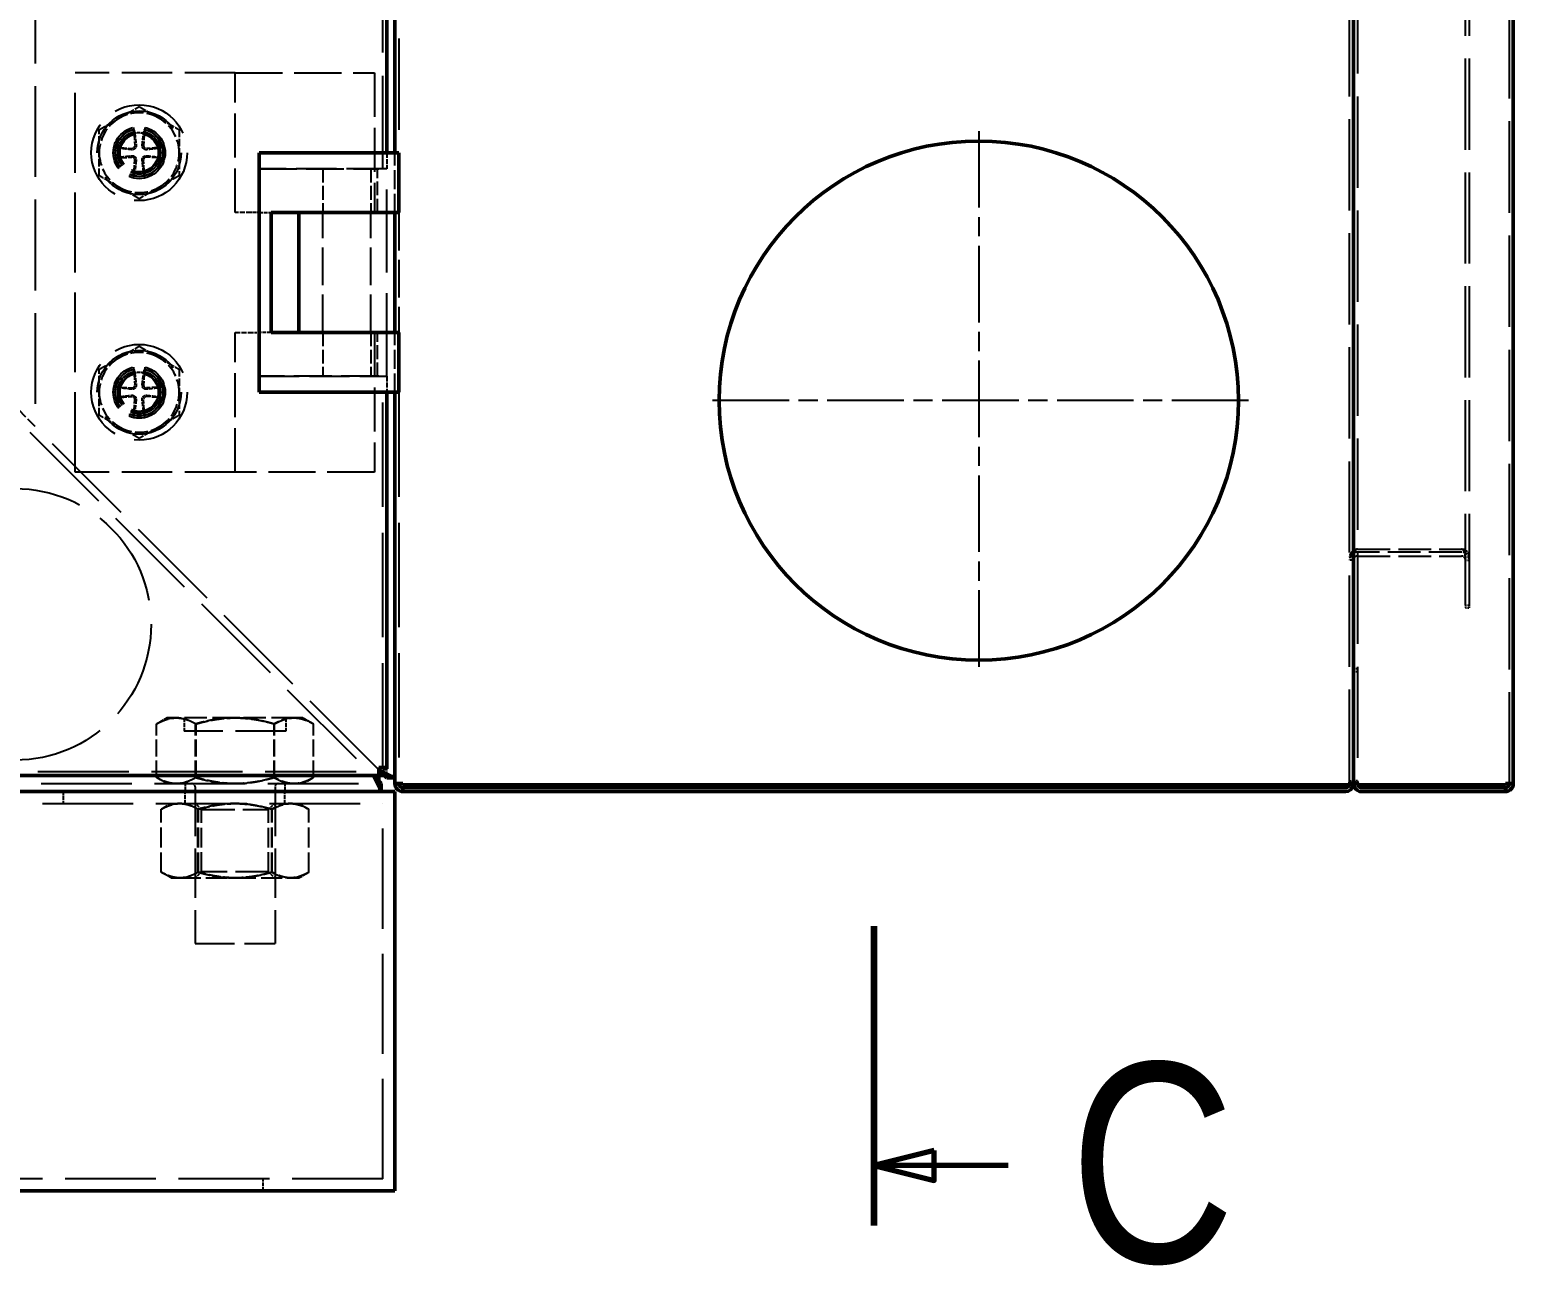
# Model space of a CAD drawing. Header units: millimetres. Extents: x 0 to 19094, y -1 to 2103.
# Drawn here: x 762.2 to 947.9, y 1204.9 to 1359.7 of the extents above; entities that cross this region are included whole.
import ezdxf

# ---------------------------------------------------------------- set-up
doc = ezdxf.new("R2010")
doc.units = ezdxf.units.MM
doc.header["$LTSCALE"] = 2.5
for name, pattern in [('CHAIN', [0.7087, 0.4724, -0.0591, 0.1181, -0.0591]), ('DASHED', [0.2067, 0.1654, -0.0413]), ('DOUBLE_DASH_CHAIN', [1.2403, 0.6614, -0.0827, 0.1654, -0.0827, 0.1654, -0.0827])]:
    doc.linetypes.add(name, pattern=pattern)
for name, color, linetype, lineweight in [('Center Mark (ANSI)', 7, 'Continuous', 25), ('Co ban', 7, 'Continuous', 50), ('Section Line (ANSI)', 7, 'DOUBLE_DASH_CHAIN', 70)]:
    doc.layers.add(name, color=color, linetype=linetype, lineweight=lineweight)
doc.layers.add('Manh', color=7, linetype='DASHED', lineweight=25, true_color=0x008000)
doc.styles.add('Text Style102', font='')
doc.styles.get('Text Style102').set_extended_font_data('VNI-Helve-Condense')

# ---------------------------------------------------------------- blocks, each defined once
blk = doc.blocks.new('2dTransSection2')
at = {"layer": 'Section Line (ANSI)', "linetype": 'Continuous', "lineweight": 140}
blk.add_line((347.16, 483.963), (347.16, 498.963), dxfattribs=at)
at = {"layer": 'Section Line (ANSI)', "linetype": 'Continuous'}
for p, q in [((350.16, 487.713), (347.16, 486.963)), ((350.16, 486.213), (350.16, 487.713)), ((350.16, 486.963), (347.16, 486.963)), ((347.16, 486.963), (350.16, 486.213)), ((353.868, 486.963), (350.16, 486.963))]:
    blk.add_line(p, q, dxfattribs=at)
at = {"layer": 'Section Line (ANSI)', "linetype": 'Continuous', "flags": 128}
blk.add_lwpolyline([(350.16, 487.713), (347.16, 486.963), (350.16, 486.213), (350.16, 487.713)], dxfattribs=at)
at = {"layer": 'Section Line (ANSI)'}
blk.add_solid([(350.16, 487.713), (347.16, 486.963), (350.16, 486.213), (350.16, 487.713)], dxfattribs=at)
at = {"layer": 'Section Line (ANSI)', "insert": (356.957, 481.969), "char_height": 10, "attachment_point": 7, "style": 'Text Style102'}
blk.add_mtext('C', dxfattribs=at)

msp = doc.modelspace()

# ---------------------------------------------------------------- linework, layer by layer
at = {"layer": 'Center Mark (ANSI)', "linetype": 'CHAIN', "ltscale": 8.113447}
for p, q in [((880.988, 1346.953), (880.988, 1279.453)), ((914.738, 1313.203), (847.238, 1313.203))]:
    msp.add_line(p, q, dxfattribs=at)
at = {"layer": 'Co ban'}
for p, q in [((947.899, 1937.242), (947.899, 1265.242)), ((927.899, 1936.889), (927.899, 1265.596)), ((927.899, 1265.596), (927.899, 1936.889)), ((806.899, 1587.242), (806.899, 1344.242)), ((807.899, 1344.242), (807.899, 1587.242)), ((790.899, 1344.242), (790.899, 1314.242)), ((790.899, 1344.242), (808.399, 1344.242)), ((808.399, 1344.242), (808.399, 1336.742)), ((792.399, 1336.742), (808.399, 1336.742)), ((792.399, 1321.742), (792.399, 1336.742)), ((795.899, 1336.742), (795.899, 1321.742)), ((807.899, 1321.742), (807.899, 1336.742)), ((808.399, 1321.742), (792.399, 1321.742)), ((808.399, 1321.742), (808.399, 1314.242)), ((808.399, 1314.242), (790.899, 1314.242)), ((806.899, 1314.242), (806.899, 1267.242)), ((807.899, 1265.242), (807.899, 1314.242)), ((805.899, 1267.242), (806.899, 1267.242)), ((805.899, 1266.242), (805.899, 1267.242)), ((807.899, 1265.949), (805.899, 1266.949)), ((806.899, 1265.949), (805.899, 1266.949)), ((805.899, 1266.742), (806.045, 1266.742)), ((806.045, 1266.742), (806.045, 1266.242)), ((806.399, 1267.242), (806.399, 1267.096)), ((806.399, 1267.096), (806.899, 1267.096)), ((806.899, 1267.096), (806.899, 1267.242)), ((805.899, 1266.242), (307.899, 1266.242)), ((805.192, 1266.242), (806.192, 1264.242)), ((806.192, 1265.242), (805.192, 1266.242)), ((805.899, 1266.242), (805.899, 1265.535)), ((805.899, 1266.242), (806.045, 1266.242)), ((806.045, 1266.242), (806.606, 1266.242)), ((806.192, 1265.242), (806.192, 1264.242)), ((807.899, 1265.949), (806.899, 1265.949)), ((807.899, 1265.242), (808.899, 1265.242)), ((808.899, 1265.096), (808.899, 1265.242)), ((926.899, 1265.096), (808.899, 1265.096)), ((808.899, 1264.742), (926.899, 1264.742)), ((808.899, 1264.742), (808.899, 1264.242)), ((927.606, 1265.242), (927.899, 1265.242)), ((927.899, 1265.242), (927.899, 1265.596)), ((927.899, 1265.596), (927.899, 1265.242)), ((928.192, 1265.242), (927.899, 1265.242)), ((946.899, 1265.096), (928.899, 1265.096)), ((946.899, 1264.742), (928.899, 1264.742)), ((946.899, 1265.242), (946.899, 1265.096)), ((946.899, 1265.242), (947.899, 1265.242)), ((946.899, 1264.742), (946.899, 1264.242)), ((307.899, 1264.242), (807.899, 1264.242)), ((807.899, 1214.242), (807.899, 1264.242)), ((808.899, 1264.242), (926.899, 1264.242)), ((928.899, 1264.242), (946.899, 1264.242)), ((307.899, 1214.242), (807.899, 1214.242))]:
    msp.add_line(p, q, dxfattribs=at)
msp.add_circle((880.988, 1313.203), 32.5, dxfattribs=at)
for centre, radius, start, end in [((808.899, 1265.242), 1, 180, 270), ((808.899, 1265.242), 0.5, 180, 270), ((926.899, 1265.242), 0.5, 270, 350.63446), ((928.899, 1265.242), 0.5, 189.36554, 270), ((946.899, 1265.242), 1, 270, 0), ((946.899, 1265.242), 0.5, 270, 0)]:
    msp.add_arc(centre, radius, start, end, dxfattribs=at)
for points, knots in [([(927.899, 1265.596), (927.899, 1265.374), (927.567, 1265.163), (927.136, 1265.11), (927.059, 1265.101), (926.979, 1265.096), (926.899, 1265.096)], [-1.5707963, -1.5707963, -1.5707963, -1.5707963, -0.2398215, -0.2398215, -0.2398215, 0, 0, 0, 0]), ([(926.899, 1264.242), (927.342, 1264.242), (927.765, 1264.574), (927.87, 1265.005), (927.889, 1265.082), (927.899, 1265.162), (927.899, 1265.242)], [0, 0, 0, 0, 1.3309748, 1.3309748, 1.3309748, 1.5707963, 1.5707963, 1.5707963, 1.5707963]), ([(928.899, 1265.096), (928.455, 1265.096), (928.033, 1265.262), (927.927, 1265.477), (927.908, 1265.516), (927.899, 1265.556), (927.899, 1265.596)], [0, 0, 0, 0, 1.3309748, 1.3309748, 1.3309748, 1.5707963, 1.5707963, 1.5707963, 1.5707963]), ([(927.899, 1265.242), (927.899, 1264.799), (928.23, 1264.376), (928.661, 1264.271), (928.739, 1264.252), (928.819, 1264.242), (928.899, 1264.242)], [-1.5707963, -1.5707963, -1.5707963, -1.5707963, -0.2398215, -0.2398215, -0.2398215, 0, 0, 0, 0])]:
    msp.add_open_spline(points, degree=3, knots=knots, dxfattribs=at)
at = {"layer": 'Manh', "ltscale": 27.668839}
msp.add_line((947.399, 1265.242), (947.399, 1937.242), dxfattribs=at)
at = {"layer": 'Manh', "ltscale": 27.639725}
for p, q in [((927.399, 1265.596), (927.399, 1936.889)), ((928.399, 1936.889), (928.399, 1265.596))]:
    msp.add_line(p, q, dxfattribs=at)
at = {"layer": 'Manh', "ltscale": 27.589079}
for p, q in [((941.899, 1287.596), (941.899, 1914.889)), ((942.399, 1287.596), (942.399, 1914.889))]:
    msp.add_line(p, q, dxfattribs=at)
at = {"layer": 'Manh', "ltscale": 27.497648}
msp.add_line((762.899, 1892.535), (762.899, 1309.949), dxfattribs=at)
at = {"layer": 'Manh', "ltscale": 28.116907}
msp.add_line((806.399, 1342.242), (806.399, 1589.242), dxfattribs=at)
at = {"layer": 'Manh', "ltscale": 27.661573}
msp.add_line((808.399, 1587.242), (808.399, 1344.242), dxfattribs=at)
at = {"layer": 'Manh', "ltscale": 15.261422}
for p, q in [((787.93, 1354.242), (767.899, 1354.242)), ((787.93, 1304.242), (767.899, 1304.242))]:
    msp.add_line(p, q, dxfattribs=at)
at = {"layer": 'Manh', "ltscale": 24.189648}
msp.add_line((767.899, 1304.242), (767.899, 1354.242), dxfattribs=at)
at = {"layer": 'Manh', "ltscale": 14.273982}
for p, q in [((787.93, 1354.242), (805.344, 1354.242)), ((805.344, 1304.242), (787.93, 1304.242))]:
    msp.add_line(p, q, dxfattribs=at)
at = {"layer": 'Manh', "ltscale": 13.332776}
for p, q in [((787.93, 1336.742), (787.93, 1354.242)), ((805.344, 1354.242), (805.344, 1336.742)), ((787.93, 1304.242), (787.93, 1321.742)), ((805.344, 1321.742), (805.344, 1304.242))]:
    msp.add_line(p, q, dxfattribs=at)
at = {"layer": 'Manh', "ltscale": 1.69952}
for p, q in [((775.202, 1347.386), (775.353, 1345.16)), ((776.595, 1347.386), (776.444, 1345.16)), ((772.756, 1344.939), (774.981, 1344.788)), ((779.042, 1344.939), (776.816, 1344.788)), ((772.756, 1343.546), (774.981, 1343.697)), ((775.202, 1341.099), (775.353, 1343.325)), ((776.595, 1341.099), (776.444, 1343.325)), ((779.042, 1343.546), (776.816, 1343.697)), ((775.202, 1317.386), (775.353, 1315.16)), ((776.595, 1317.386), (776.444, 1315.16)), ((772.756, 1314.939), (774.981, 1314.788)), ((779.042, 1314.939), (776.816, 1314.788)), ((772.756, 1313.546), (774.981, 1313.697)), ((775.202, 1311.099), (775.353, 1313.325)), ((776.595, 1311.099), (776.444, 1313.325)), ((779.042, 1313.546), (776.816, 1313.697))]:
    msp.add_line(p, q, dxfattribs=at)
at = {"layer": 'Manh', "ltscale": 1.523657}
for p, q in [((806.899, 1344.242), (806.899, 1342.242)), ((806.899, 1316.242), (806.899, 1314.242))]:
    msp.add_line(p, q, dxfattribs=at)
at = {"layer": 'Manh', "ltscale": 5.71399}
for p, q in [((807.899, 1336.742), (807.899, 1344.242)), ((807.899, 1314.242), (807.899, 1321.742))]:
    msp.add_line(p, q, dxfattribs=at)
at = {"layer": 'Manh', "ltscale": 11.42808}
for p, q in [((790.899, 1342.242), (805.899, 1342.242)), ((798.899, 1321.742), (798.899, 1336.742)), ((804.899, 1321.742), (804.899, 1336.742)), ((808.399, 1336.742), (808.399, 1321.742)), ((805.899, 1316.242), (790.899, 1316.242))]:
    msp.add_line(p, q, dxfattribs=at)
at = {"layer": 'Manh', "ltscale": 12.189959}
for p, q in [((806.899, 1342.242), (790.899, 1342.242)), ((790.899, 1316.242), (806.899, 1316.242))]:
    msp.add_line(p, q, dxfattribs=at)
at = {"layer": 'Manh', "ltscale": 4.190233}
for p, q in [((798.899, 1342.242), (798.899, 1336.742)), ((804.899, 1342.242), (804.899, 1336.742)), ((805.719, 1336.742), (805.719, 1342.242)), ((798.899, 1321.742), (798.899, 1316.242)), ((804.899, 1321.742), (804.899, 1316.242)), ((805.719, 1316.242), (805.719, 1321.742))]:
    msp.add_line(p, q, dxfattribs=at)
at = {"layer": 'Manh', "ltscale": 25.157232}
msp.add_line((806.899, 1316.242), (806.899, 1342.242), dxfattribs=at)
at = {"layer": 'Manh', "ltscale": 1.499708}
for p, q in [((789.899, 1336.742), (787.93, 1336.742)), ((787.93, 1321.742), (789.899, 1321.742))]:
    msp.add_line(p, q, dxfattribs=at)
at = {"layer": 'Manh', "ltscale": 0.765351}
for p, q in [((790.899, 1336.742), (789.899, 1336.742)), ((789.899, 1321.742), (790.899, 1321.742))]:
    msp.add_line(p, q, dxfattribs=at)
at = {"layer": 'Manh', "ltscale": 1.142718}
for p, q in [((790.899, 1336.742), (792.399, 1336.742)), ((792.399, 1321.742), (790.899, 1321.742)), ((766.399, 1264.242), (766.399, 1262.742)), ((781.649, 1262.742), (781.649, 1264.242)), ((794.149, 1262.742), (794.149, 1264.242)), ((791.399, 1214.242), (791.399, 1215.742))]:
    msp.add_line(p, q, dxfattribs=at)
at = {"layer": 'Manh', "ltscale": 31.607805}
for p, q in [((806.399, 1267.242), (806.399, 1316.242)), ((808.399, 1314.242), (808.399, 1265.242))]:
    msp.add_line(p, q, dxfattribs=at)
at = {"layer": 'Manh', "ltscale": 3.232277}
msp.add_line((762.899, 1309.949), (759.899, 1312.949), dxfattribs=at)
at = {"layer": 'Manh', "ltscale": 29.420021}
for p, q in [((762.192, 1309.242), (805.192, 1266.242)), ((805.899, 1266.949), (762.899, 1309.949))]:
    msp.add_line(p, q, dxfattribs=at)
at = {"layer": 'Manh', "ltscale": 9.904323}
for p, q in [((928.399, 1294.596), (941.399, 1294.596)), ((941.399, 1294.242), (928.399, 1294.242)), ((928.399, 1293.742), (941.399, 1293.742))]:
    msp.add_line(p, q, dxfattribs=at)
at = {"layer": 'Manh', "ltscale": 0.380839}
for p, q in [((927.399, 1293.596), (927.899, 1293.596)), ((927.899, 1293.242), (927.399, 1293.242)), ((941.899, 1293.596), (942.399, 1293.596)), ((941.899, 1293.242), (942.399, 1293.242)), ((941.899, 1287.596), (941.899, 1287.242)), ((941.899, 1287.596), (942.399, 1287.596)), ((941.899, 1287.242), (942.399, 1287.242)), ((942.399, 1287.242), (942.399, 1287.596)), ((928.399, 1279.596), (927.899, 1279.596)), ((928.399, 1279.242), (927.899, 1279.242)), ((927.399, 1265.242), (927.399, 1265.596)), ((927.399, 1265.596), (927.899, 1265.596)), ((928.399, 1265.596), (927.899, 1265.596)), ((928.399, 1265.242), (928.399, 1265.596))]:
    msp.add_line(p, q, dxfattribs=at)
at = {"layer": 'Manh', "ltscale": 5.113341}
for p, q in [((778.084, 1266.002), (778.084, 1272.713)), ((782.961, 1266.002), (782.961, 1272.713)), ((783.021, 1266.002), (783.021, 1272.713)), ((792.776, 1266.002), (792.776, 1272.713)), ((792.836, 1266.002), (792.836, 1272.713)), ((797.714, 1266.002), (797.714, 1272.713))]:
    msp.add_line(p, q, dxfattribs=at)
at = {"layer": 'Manh', "ltscale": 1.139248}
for p, q in [((779.399, 1273.472), (778.104, 1272.725)), ((796.399, 1273.472), (797.694, 1272.725)), ((779.399, 1265.242), (778.104, 1265.99)), ((796.399, 1265.242), (797.694, 1265.99))]:
    msp.add_line(p, q, dxfattribs=at)
at = {"layer": 'Manh', "ltscale": 3.367896}
msp.add_line((780.523, 1273.472), (779.399, 1273.472), dxfattribs=at)
at = {"layer": 'Manh', "ltscale": 6.781518}
for p, q in [((787.869, 1273.472), (780.523, 1273.472)), ((795.245, 1273.472), (787.869, 1273.472))]:
    msp.add_line(p, q, dxfattribs=at)
at = {"layer": 'Manh', "ltscale": 1.253952}
for p, q in [((781.524, 1273.472), (781.524, 1271.826)), ((794.274, 1273.472), (794.274, 1271.826))]:
    msp.add_line(p, q, dxfattribs=at)
at = {"layer": 'Manh', "ltscale": 3.413522}
msp.add_line((796.399, 1273.472), (795.245, 1273.472), dxfattribs=at)
at = {"layer": 'Manh', "ltscale": 15.258541}
msp.add_line((794.274, 1271.826), (781.524, 1271.826), dxfattribs=at)
at = {"layer": 'Manh', "ltscale": 27.534729}
msp.add_line((307.899, 1266.742), (805.899, 1266.742), dxfattribs=at)
at = {"layer": 'Manh', "ltscale": 0.873353}
msp.add_line((806.899, 1265.949), (806.899, 1267.096), dxfattribs=at)
at = {"layer": 'Manh', "ltscale": 27.456537}
msp.add_line((309.606, 1265.242), (806.192, 1265.242), dxfattribs=at)
at = {"layer": 'Manh', "ltscale": 0.761779}
for p, q in [((781.649, 1265.242), (781.649, 1264.242)), ((794.149, 1265.242), (794.149, 1264.242)), ((805.899, 1265.242), (805.899, 1264.242)), ((806.899, 1266.242), (807.899, 1266.242))]:
    msp.add_line(p, q, dxfattribs=at)
at = {"layer": 'Manh', "ltscale": 14.932721}
for p, q in [((782.899, 1264.842), (782.899, 1245.242)), ((792.899, 1264.842), (792.899, 1245.242))]:
    msp.add_line(p, q, dxfattribs=at)
at = {"layer": 'Manh', "ltscale": 0.598278}
for p, q in [((805.899, 1265.535), (805.899, 1265.242)), ((806.606, 1266.242), (806.899, 1266.242))]:
    msp.add_line(p, q, dxfattribs=at)
at = {"layer": 'Manh', "ltscale": 0.15769}
for p, q in [((927.399, 1265.242), (927.606, 1265.242)), ((928.399, 1265.242), (928.192, 1265.242))]:
    msp.add_line(p, q, dxfattribs=at)
at = {"layer": 'Manh', "ltscale": 27.479439}
for p, q in [((309.399, 1262.742), (806.399, 1262.742)), ((806.399, 1215.742), (309.399, 1215.742))]:
    msp.add_line(p, q, dxfattribs=at)
at = {"layer": 'Manh', "ltscale": 5.996599}
for p, q in [((778.661, 1254.157), (778.661, 1262.028)), ((783.252, 1254.157), (783.252, 1262.028)), ((783.308, 1254.157), (783.308, 1262.028)), ((792.489, 1254.157), (792.489, 1262.028)), ((792.546, 1254.157), (792.546, 1262.028)), ((797.136, 1254.157), (797.136, 1262.028))]:
    msp.add_line(p, q, dxfattribs=at)
at = {"layer": 'Manh', "ltscale": 1.072227}
for p, q in [((779.899, 1262.742), (778.68, 1262.039)), ((795.899, 1262.742), (797.118, 1262.039)), ((779.899, 1253.442), (778.68, 1254.146)), ((795.899, 1253.442), (797.118, 1254.146))]:
    msp.add_line(p, q, dxfattribs=at)
at = {"layer": 'Manh', "ltscale": 0.807994}
for p, q in [((783.711, 1261.992), (782.961, 1262.742)), ((792.087, 1261.992), (792.837, 1262.742)), ((783.711, 1254.192), (782.961, 1253.442)), ((792.087, 1254.192), (792.837, 1253.442))]:
    msp.add_line(p, q, dxfattribs=at)
at = {"layer": 'Manh', "ltscale": 10.02393}
for p, q in [((783.711, 1261.992), (792.087, 1261.992)), ((792.087, 1254.192), (783.711, 1254.192))]:
    msp.add_line(p, q, dxfattribs=at)
at = {"layer": 'Manh', "ltscale": 5.942554}
for p, q in [((783.711, 1254.192), (783.711, 1261.992)), ((792.087, 1254.192), (792.087, 1261.992))]:
    msp.add_line(p, q, dxfattribs=at)
at = {"layer": 'Manh', "ltscale": 30.31769}
msp.add_line((806.399, 1215.742), (806.399, 1262.742), dxfattribs=at)
at = {"layer": 'Manh', "ltscale": 3.169778}
msp.add_line((779.899, 1253.442), (780.957, 1253.442), dxfattribs=at)
at = {"layer": 'Manh', "ltscale": 6.382599}
for p, q in [((780.957, 1253.442), (787.871, 1253.442)), ((787.871, 1253.442), (794.813, 1253.442))]:
    msp.add_line(p, q, dxfattribs=at)
at = {"layer": 'Manh', "ltscale": 3.212721}
msp.add_line((794.813, 1253.442), (795.899, 1253.442), dxfattribs=at)
at = {"layer": 'Manh', "ltscale": 11.967462}
msp.add_line((782.899, 1245.242), (792.899, 1245.242), dxfattribs=at)
at = {"layer": 'Manh', "ltscale": 24.318085}
for centre in [(775.899, 1344.242), (775.899, 1314.242)]:
    msp.add_circle(centre, 6, dxfattribs=at)
at = {"layer": 'Manh', "ltscale": 31.917486}
for centre in [(775.899, 1344.242), (775.899, 1314.242)]:
    msp.add_circle(centre, 5.25, dxfattribs=at)
at = {"layer": 'Manh', "ltscale": 15.557731}
for centre in [(775.899, 1344.242), (775.899, 1314.242)]:
    msp.add_circle(centre, 3.25, dxfattribs=at)
at = {"layer": 'Manh', "ltscale": 14.360974}
for centre in [(775.899, 1344.242), (775.899, 1314.242)]:
    msp.add_circle(centre, 3, dxfattribs=at)
at = {"layer": 'Manh', "ltscale": 14.162313}
for centre, radius in [((775.899, 1344.242), 2.958), ((775.899, 1314.242), 2.959)]:
    msp.add_circle(centre, radius, dxfattribs=at)
at = {"layer": 'Manh', "ltscale": 12.892673}
for centre in [(775.899, 1344.242), (775.899, 1314.242)]:
    msp.add_circle(centre, 2.693, dxfattribs=at)
at = {"layer": 'Manh', "ltscale": 11.7688}
for centre, radius in [((775.899, 1344.242), 2.458), ((775.899, 1314.242), 2.459)]:
    msp.add_circle(centre, radius, dxfattribs=at)
at = {"layer": 'Manh', "ltscale": 11.424374}
for centre in [(775.899, 1344.242), (775.899, 1314.242)]:
    msp.add_circle(centre, 2.387, dxfattribs=at)
at = {"layer": 'Manh', "ltscale": 29.529104}
msp.add_circle((760.389, 1285.184), 17, dxfattribs=at)
at = {"layer": 'Manh', "ltscale": 3.989087}
for centre, start, end in [((775.899, 1344.242), 120, 180), ((775.899, 1344.242), 60, 120), ((775.899, 1344.242), 0, 60), ((775.899, 1344.242), 180, 240), ((775.899, 1344.242), 300, 0), ((775.899, 1344.242), 240, 300), ((775.899, 1314.242), 120, 180), ((775.899, 1314.242), 60, 120), ((775.899, 1314.242), 0, 60), ((775.899, 1314.242), 180, 240), ((775.899, 1314.242), 300, 0), ((775.899, 1314.242), 240, 300)]:
    msp.add_arc(centre, 5, start, end, dxfattribs=at)
at = {"layer": 'Manh', "ltscale": 0.841082}
for centre, start, end in [((775.899, 1344.242), 77.2526, 102.7474), ((775.899, 1344.242), 167.2526, 192.7474), ((775.899, 1344.242), 347.2526, 12.7474), ((775.899, 1344.242), 257.2526, 282.7474), ((775.899, 1314.242), 77.2526, 102.7474), ((775.899, 1314.242), 167.2526, 192.7474), ((775.899, 1314.242), 347.2526, 12.7474), ((775.899, 1314.242), 257.2526, 282.7474)]:
    msp.add_arc(centre, 2.481, start, end, dxfattribs=at)
at = {"layer": 'Manh', "ltscale": 0.453887}
for centre, start, end in [((775.005, 1345.136), 266.11625, 3.88375), ((776.793, 1345.136), 176.11625, 273.88375), ((775.005, 1343.348), 356.11625, 93.88375), ((776.793, 1343.348), 86.11625, 183.88375), ((775.005, 1315.136), 266.11625, 3.88375), ((776.793, 1315.136), 176.11625, 273.88375), ((775.005, 1313.348), 356.11625, 93.88375), ((776.793, 1313.348), 86.11625, 183.88375)]:
    msp.add_arc(centre, 0.349, start, end, dxfattribs=at)
at = {"layer": 'Manh', "ltscale": 1.455164}
for centre, start, end in [((928.399, 1293.596), 90, 180), ((941.399, 1293.596), 0, 90), ((928.399, 1293.242), 90, 180), ((941.399, 1293.242), 0, 90)]:
    msp.add_arc(centre, 1, start, end, dxfattribs=at)
at = {"layer": 'Manh', "ltscale": 0.478602}
for centre, start, end in [((782.499, 1264.842), 0, 90), ((793.299, 1264.842), 90, 180)]:
    msp.add_arc(centre, 0.4, start, end, dxfattribs=at)
at = {"layer": 'Manh', "ltscale": 0.727532}
for centre, start, end in [((926.899, 1265.596), 270, 0), ((928.899, 1265.596), 180, 270)]:
    msp.add_arc(centre, 0.5, start, end, dxfattribs=at)
at = {"layer": 'Manh', "ltscale": 0.087765}
for centre, start, end in [((926.899, 1265.242), 350.63446, 0), ((928.899, 1265.242), 180, 189.36554)]:
    msp.add_arc(centre, 0.5, start, end, dxfattribs=at)
at = {"layer": 'Manh', "ltscale": 2.232965}
for points in [[(770.899, 1347.129), (772.239, 1347.903), (773.399, 1348.572)], [(773.399, 1348.572), (774.559, 1349.242), (775.899, 1350.016)], [(775.899, 1350.016), (777.239, 1349.242), (778.399, 1348.572)], [(778.399, 1348.572), (779.559, 1347.903), (780.899, 1347.129)], [(770.899, 1344.242), (770.899, 1345.582), (770.899, 1347.129)], [(780.899, 1347.129), (780.899, 1345.582), (780.899, 1344.242)], [(770.899, 1341.356), (770.899, 1342.903), (770.899, 1344.242)], [(780.899, 1344.242), (780.899, 1342.903), (780.899, 1341.356)], [(773.399, 1339.912), (772.239, 1340.582), (770.899, 1341.356)], [(780.899, 1341.356), (779.559, 1340.582), (778.399, 1339.912)], [(775.899, 1338.469), (774.559, 1339.242), (773.399, 1339.912)], [(778.399, 1339.912), (777.239, 1339.242), (775.899, 1338.469)], [(770.899, 1317.129), (772.239, 1317.903), (773.399, 1318.572)], [(773.399, 1318.572), (774.559, 1319.242), (775.899, 1320.016)], [(775.899, 1320.016), (777.239, 1319.242), (778.399, 1318.572)], [(778.399, 1318.572), (779.559, 1317.903), (780.899, 1317.129)], [(770.899, 1314.242), (770.899, 1315.582), (770.899, 1317.129)], [(780.899, 1317.129), (780.899, 1315.582), (780.899, 1314.242)], [(770.899, 1311.356), (770.899, 1312.903), (770.899, 1314.242)], [(780.899, 1314.242), (780.899, 1312.903), (780.899, 1311.356)], [(773.399, 1309.912), (772.239, 1310.582), (770.899, 1311.356)], [(780.899, 1311.356), (779.559, 1310.582), (778.399, 1309.912)], [(775.899, 1308.469), (774.559, 1309.242), (773.399, 1309.912)], [(778.399, 1309.912), (777.239, 1309.242), (775.899, 1308.469)]]:
    msp.add_rational_spline(points, [1, 1.0379548493, 1], degree=2, dxfattribs=at)
at = {"layer": 'Manh', "ltscale": 0.232169}
for points, knots in [([(775.232, 1347.141), (775.229, 1347.154), (775.225, 1347.172), (775.219, 1347.215), (775.215, 1347.249), (775.208, 1347.311), (775.205, 1347.351), (775.202, 1347.386)], [0.093737763, 0.093737763, 0.093737763, 0.093737763, 0.101986292, 0.101986292, 0.112160628, 0.112160628, 0.122442796, 0.122442796, 0.122442796, 0.122442796]), ([(776.595, 1347.386), (776.593, 1347.351), (776.59, 1347.311), (776.583, 1347.249), (776.579, 1347.215), (776.572, 1347.172), (776.569, 1347.154), (776.566, 1347.141)], [0.04102574, 0.04102574, 0.04102574, 0.04102574, 0.051307907, 0.051307907, 0.061482243, 0.061482243, 0.069730772, 0.069730772, 0.069730772, 0.069730772]), ([(772.756, 1344.939), (772.79, 1344.937), (772.83, 1344.933), (772.893, 1344.927), (772.926, 1344.922), (772.969, 1344.916), (772.988, 1344.912), (773, 1344.909)], [0.04102574, 0.04102574, 0.04102574, 0.04102574, 0.051307907, 0.051307907, 0.061482243, 0.061482243, 0.069730772, 0.069730772, 0.069730772, 0.069730772]), ([(778.797, 1344.909), (778.81, 1344.912), (778.829, 1344.916), (778.871, 1344.922), (778.905, 1344.927), (778.968, 1344.933), (779.008, 1344.937), (779.042, 1344.939)], [0.093737763, 0.093737763, 0.093737763, 0.093737763, 0.101986292, 0.101986292, 0.112160628, 0.112160628, 0.122442796, 0.122442796, 0.122442796, 0.122442796]), ([(773, 1343.576), (772.988, 1343.573), (772.969, 1343.569), (772.926, 1343.562), (772.893, 1343.558), (772.83, 1343.551), (772.79, 1343.548), (772.756, 1343.546)], [0.093737763, 0.093737763, 0.093737763, 0.093737763, 0.101986292, 0.101986292, 0.112160628, 0.112160628, 0.122442796, 0.122442796, 0.122442796, 0.122442796]), ([(779.042, 1343.546), (779.008, 1343.548), (778.968, 1343.551), (778.905, 1343.558), (778.871, 1343.562), (778.829, 1343.569), (778.81, 1343.573), (778.797, 1343.576)], [0.04102574, 0.04102574, 0.04102574, 0.04102574, 0.051307907, 0.051307907, 0.061482243, 0.061482243, 0.069730772, 0.069730772, 0.069730772, 0.069730772]), ([(775.202, 1341.099), (775.205, 1341.133), (775.208, 1341.173), (775.215, 1341.236), (775.219, 1341.27), (775.225, 1341.313), (775.229, 1341.331), (775.232, 1341.344)], [0.04102574, 0.04102574, 0.04102574, 0.04102574, 0.051307907, 0.051307907, 0.061482243, 0.061482243, 0.069730772, 0.069730772, 0.069730772, 0.069730772]), ([(776.566, 1341.344), (776.569, 1341.331), (776.572, 1341.313), (776.579, 1341.27), (776.583, 1341.236), (776.59, 1341.173), (776.593, 1341.133), (776.595, 1341.099)], [0.093737763, 0.093737763, 0.093737763, 0.093737763, 0.101986292, 0.101986292, 0.112160628, 0.112160628, 0.122442796, 0.122442796, 0.122442796, 0.122442796]), ([(775.232, 1317.141), (775.229, 1317.154), (775.225, 1317.172), (775.219, 1317.215), (775.215, 1317.249), (775.208, 1317.311), (775.205, 1317.351), (775.202, 1317.386)], [0.093737763, 0.093737763, 0.093737763, 0.093737763, 0.101986292, 0.101986292, 0.112160628, 0.112160628, 0.122442796, 0.122442796, 0.122442796, 0.122442796]), ([(776.595, 1317.386), (776.593, 1317.351), (776.59, 1317.311), (776.583, 1317.249), (776.579, 1317.215), (776.572, 1317.172), (776.569, 1317.154), (776.566, 1317.141)], [0.04102574, 0.04102574, 0.04102574, 0.04102574, 0.051307907, 0.051307907, 0.061482243, 0.061482243, 0.069730772, 0.069730772, 0.069730772, 0.069730772]), ([(772.756, 1314.939), (772.79, 1314.937), (772.83, 1314.933), (772.893, 1314.927), (772.926, 1314.922), (772.969, 1314.916), (772.988, 1314.912), (773, 1314.909)], [0.04102574, 0.04102574, 0.04102574, 0.04102574, 0.051307907, 0.051307907, 0.061482243, 0.061482243, 0.069730772, 0.069730772, 0.069730772, 0.069730772]), ([(778.797, 1314.909), (778.81, 1314.912), (778.829, 1314.916), (778.871, 1314.922), (778.905, 1314.927), (778.968, 1314.933), (779.008, 1314.937), (779.042, 1314.939)], [0.093737763, 0.093737763, 0.093737763, 0.093737763, 0.101986292, 0.101986292, 0.112160628, 0.112160628, 0.122442796, 0.122442796, 0.122442796, 0.122442796]), ([(773, 1313.576), (772.988, 1313.573), (772.969, 1313.569), (772.926, 1313.562), (772.893, 1313.558), (772.83, 1313.551), (772.79, 1313.548), (772.756, 1313.546)], [0.093737763, 0.093737763, 0.093737763, 0.093737763, 0.101986292, 0.101986292, 0.112160628, 0.112160628, 0.122442796, 0.122442796, 0.122442796, 0.122442796]), ([(779.042, 1313.546), (779.008, 1313.548), (778.968, 1313.551), (778.905, 1313.558), (778.871, 1313.562), (778.829, 1313.569), (778.81, 1313.573), (778.797, 1313.576)], [0.04102574, 0.04102574, 0.04102574, 0.04102574, 0.051307907, 0.051307907, 0.061482243, 0.061482243, 0.069730772, 0.069730772, 0.069730772, 0.069730772]), ([(775.202, 1311.099), (775.205, 1311.133), (775.208, 1311.173), (775.215, 1311.236), (775.219, 1311.27), (775.225, 1311.313), (775.229, 1311.331), (775.232, 1311.344)], [0.04102574, 0.04102574, 0.04102574, 0.04102574, 0.051307907, 0.051307907, 0.061482243, 0.061482243, 0.069730772, 0.069730772, 0.069730772, 0.069730772]), ([(776.566, 1311.344), (776.569, 1311.331), (776.572, 1311.313), (776.579, 1311.27), (776.583, 1311.236), (776.59, 1311.173), (776.593, 1311.133), (776.595, 1311.099)], [0.093737763, 0.093737763, 0.093737763, 0.093737763, 0.101986292, 0.101986292, 0.112160628, 0.112160628, 0.122442796, 0.122442796, 0.122442796, 0.122442796])]:
    msp.add_open_spline(points, degree=3, knots=knots, dxfattribs=at)
at = {"layer": 'Manh', "ltscale": 0.841843}
for points, weights in [([(775.232, 1347.141), (775.297, 1346.88), (775.351, 1346.662)], [1.00113080683, 1.00464950033, 1]), ([(776.446, 1346.662), (776.501, 1346.88), (776.566, 1347.141)], [1, 1.00464950016, 1.00113080679]), ([(773.479, 1344.79), (773.261, 1344.844), (773, 1344.909)], [1, 1.00464950793, 1.00113080863]), ([(778.797, 1344.909), (778.537, 1344.844), (778.319, 1344.79)], [1.00113080241, 1.00464948173, 1]), ([(773, 1343.576), (773.261, 1343.641), (773.479, 1343.695)], [1.00113080227, 1.00464948112, 1]), ([(778.319, 1343.695), (778.537, 1343.641), (778.797, 1343.576)], [1, 1.00464950794, 1.00113080863]), ([(775.351, 1341.822), (775.297, 1341.604), (775.232, 1341.344)], [1, 1.00464950016, 1.00113080679]), ([(776.566, 1341.344), (776.501, 1341.604), (776.446, 1341.822)], [1.00113080683, 1.00464950033, 1]), ([(775.232, 1317.141), (775.297, 1316.88), (775.351, 1316.662)], [1.00113080683, 1.00464950033, 1]), ([(776.446, 1316.662), (776.501, 1316.88), (776.566, 1317.141)], [1, 1.00464950016, 1.00113080679]), ([(773.479, 1314.79), (773.261, 1314.844), (773, 1314.909)], [1, 1.00464950793, 1.00113080863]), ([(778.797, 1314.909), (778.537, 1314.844), (778.319, 1314.79)], [1.00113080241, 1.00464948173, 1]), ([(773, 1313.576), (773.261, 1313.641), (773.479, 1313.695)], [1.00113080227, 1.00464948112, 1]), ([(778.319, 1313.695), (778.537, 1313.641), (778.797, 1313.576)], [1, 1.00464950794, 1.00113080863]), ([(775.351, 1311.822), (775.297, 1311.604), (775.232, 1311.344)], [1, 1.00464950016, 1.00113080679]), ([(776.566, 1311.344), (776.501, 1311.604), (776.446, 1311.822)], [1.00113080683, 1.00464950033, 1])]:
    msp.add_rational_spline(points, weights, degree=2, dxfattribs=at)
at = {"layer": 'Manh', "ltscale": 1.290829}
for points, weights in [([(775.351, 1346.662), (775.473, 1345.598), (775.522, 1345.171)], [1, 1.6371056015, 2.17557207205]), ([(776.276, 1345.171), (776.324, 1345.598), (776.446, 1346.662)], [2.17557207205, 1.6371056015, 1]), ([(774.97, 1344.62), (774.543, 1344.668), (773.479, 1344.79)], [2.17557207205, 1.6371056015, 1]), ([(778.319, 1344.79), (777.255, 1344.668), (776.828, 1344.62)], [1, 1.6371056015, 2.17557207205]), ([(773.479, 1343.695), (774.543, 1343.817), (774.97, 1343.865)], [1, 1.6371056015, 2.17557207205]), ([(775.522, 1343.313), (775.473, 1342.886), (775.351, 1341.822)], [2.17557207205, 1.6371056015, 1]), ([(776.446, 1341.822), (776.324, 1342.886), (776.276, 1343.313)], [1, 1.6371056015, 2.17557207205]), ([(776.828, 1343.865), (777.255, 1343.817), (778.319, 1343.695)], [2.17557207205, 1.6371056015, 1]), ([(775.351, 1316.662), (775.473, 1315.598), (775.522, 1315.171)], [1, 1.6371056015, 2.17557207205]), ([(776.276, 1315.171), (776.324, 1315.598), (776.446, 1316.662)], [2.17557207205, 1.6371056015, 1]), ([(774.97, 1314.62), (774.543, 1314.668), (773.479, 1314.79)], [2.17557207205, 1.6371056015, 1]), ([(773.479, 1313.695), (774.543, 1313.817), (774.97, 1313.865)], [1, 1.6371056015, 2.17557207205]), ([(775.522, 1313.313), (775.473, 1312.886), (775.351, 1311.822)], [2.17557207205, 1.6371056015, 1]), ([(776.446, 1311.822), (776.324, 1312.886), (776.276, 1313.313)], [1, 1.6371056015, 2.17557207205]), ([(778.319, 1314.79), (777.255, 1314.668), (776.828, 1314.62)], [1, 1.6371056015, 2.17557207205]), ([(776.828, 1313.865), (777.255, 1313.817), (778.319, 1313.695)], [2.17557207205, 1.6371056015, 1])]:
    msp.add_rational_spline(points, weights, degree=2, dxfattribs=at)
at = {"layer": 'Manh', "ltscale": 0.724382}
for points in [[(775.522, 1345.171), (775.522, 1345.165), (775.523, 1345.159), (775.527, 1345.102), (775.523, 1345.049), (775.503, 1344.96), (775.487, 1344.916), (775.441, 1344.832), (775.412, 1344.793), (775.348, 1344.729), (775.309, 1344.7), (775.226, 1344.654), (775.181, 1344.639), (775.092, 1344.618), (775.04, 1344.614), (774.982, 1344.618), (774.976, 1344.619), (774.97, 1344.62)], [(776.828, 1344.62), (776.822, 1344.619), (776.816, 1344.618), (776.758, 1344.614), (776.706, 1344.618), (776.616, 1344.639), (776.572, 1344.654), (776.489, 1344.7), (776.45, 1344.729), (776.386, 1344.793), (776.356, 1344.832), (776.311, 1344.916), (776.295, 1344.96), (776.275, 1345.049), (776.27, 1345.102), (776.275, 1345.159), (776.275, 1345.165), (776.276, 1345.171)], [(774.97, 1343.865), (774.976, 1343.866), (774.982, 1343.866), (775.04, 1343.871), (775.092, 1343.867), (775.181, 1343.846), (775.226, 1343.83), (775.309, 1343.785), (775.348, 1343.756), (775.412, 1343.691), (775.441, 1343.652), (775.487, 1343.569), (775.503, 1343.525), (775.523, 1343.436), (775.527, 1343.383), (775.523, 1343.326), (775.522, 1343.319), (775.522, 1343.313)], [(776.276, 1343.313), (776.275, 1343.319), (776.275, 1343.326), (776.27, 1343.383), (776.275, 1343.436), (776.295, 1343.525), (776.311, 1343.569), (776.356, 1343.652), (776.386, 1343.691), (776.45, 1343.756), (776.489, 1343.785), (776.572, 1343.83), (776.616, 1343.846), (776.706, 1343.867), (776.758, 1343.871), (776.816, 1343.866), (776.822, 1343.866), (776.828, 1343.865)], [(775.522, 1315.171), (775.522, 1315.165), (775.523, 1315.159), (775.527, 1315.102), (775.523, 1315.049), (775.503, 1314.96), (775.487, 1314.916), (775.441, 1314.832), (775.412, 1314.793), (775.348, 1314.729), (775.309, 1314.7), (775.226, 1314.654), (775.181, 1314.639), (775.092, 1314.618), (775.04, 1314.614), (774.982, 1314.618), (774.976, 1314.619), (774.97, 1314.62)], [(776.828, 1314.62), (776.822, 1314.619), (776.816, 1314.618), (776.758, 1314.614), (776.706, 1314.618), (776.616, 1314.639), (776.572, 1314.654), (776.489, 1314.7), (776.45, 1314.729), (776.386, 1314.793), (776.356, 1314.832), (776.311, 1314.916), (776.295, 1314.96), (776.275, 1315.049), (776.27, 1315.102), (776.275, 1315.159), (776.275, 1315.165), (776.276, 1315.171)], [(774.97, 1313.865), (774.976, 1313.866), (774.982, 1313.866), (775.04, 1313.871), (775.092, 1313.867), (775.181, 1313.846), (775.226, 1313.83), (775.309, 1313.785), (775.348, 1313.756), (775.412, 1313.691), (775.441, 1313.652), (775.487, 1313.569), (775.503, 1313.525), (775.523, 1313.436), (775.527, 1313.383), (775.523, 1313.326), (775.522, 1313.319), (775.522, 1313.313)], [(776.276, 1313.313), (776.275, 1313.319), (776.275, 1313.326), (776.27, 1313.383), (776.275, 1313.436), (776.295, 1313.525), (776.311, 1313.569), (776.356, 1313.652), (776.386, 1313.691), (776.45, 1313.756), (776.489, 1313.785), (776.572, 1313.83), (776.616, 1313.846), (776.706, 1313.867), (776.758, 1313.871), (776.816, 1313.866), (776.822, 1313.866), (776.828, 1313.865)]]:
    msp.add_open_spline(points, degree=3, knots=[0.221432141, 0.221432141, 0.221432141, 0.221432141, 0.223349029, 0.223349029, 0.239363705, 0.239363705, 0.252998201, 0.252998201, 0.266632697, 0.266632697, 0.280267194, 0.280267194, 0.29390169, 0.29390169, 0.309916366, 0.309916366, 0.311833254, 0.311833254, 0.311833254, 0.311833254], dxfattribs=at)
at = {"layer": 'Manh', "ltscale": 0.999934}
for points in [[(928.399, 1294.596), (928.165, 1294.596), (927.946, 1294.226), (927.906, 1293.766), (927.901, 1293.71), (927.899, 1293.653), (927.899, 1293.596)], [(928.399, 1293.742), (928.165, 1293.742), (927.946, 1293.557), (927.906, 1293.327), (927.901, 1293.299), (927.899, 1293.271), (927.899, 1293.242)]]:
    msp.add_open_spline(points, degree=3, knots=[-3.1415927, -3.1415927, -3.1415927, -3.1415927, -1.7414211, -1.7414211, -1.7414211, -1.5707963, -1.5707963, -1.5707963, -1.5707963], dxfattribs=at)
at = {"layer": 'Manh', "ltscale": 1.001099}
for points in [[(941.899, 1293.596), (941.899, 1294.063), (941.714, 1294.502), (941.484, 1294.581), (941.456, 1294.591), (941.427, 1294.596), (941.399, 1294.596)], [(941.899, 1293.242), (941.899, 1293.476), (941.714, 1293.695), (941.484, 1293.735), (941.456, 1293.74), (941.427, 1293.742), (941.399, 1293.742)]]:
    msp.add_open_spline(points, degree=3, knots=[-1.5707963, -1.5707963, -1.5707963, -1.5707963, -0.1706248, -0.1706248, -0.1706248, 0, 0, 0, 0], dxfattribs=at)
at = {"layer": 'Manh', "ltscale": 3.796112}
for points in [[(778.084, 1272.713), (779.407, 1273.472), (780.553, 1273.472)], [(780.523, 1273.472), (779.391, 1273.472), (778.084, 1272.713)], [(782.961, 1272.713), (781.655, 1273.472), (780.523, 1273.472)], [(780.553, 1273.472), (781.698, 1273.472), (783.021, 1272.713)], [(787.869, 1273.472), (785.591, 1273.472), (782.961, 1272.713)], [(783.021, 1272.713), (785.651, 1273.472), (787.929, 1273.472)], [(792.776, 1272.713), (790.146, 1273.472), (787.869, 1273.472)], [(787.929, 1273.472), (790.206, 1273.472), (792.836, 1272.713)], [(795.245, 1273.472), (794.099, 1273.472), (792.776, 1272.713)], [(792.836, 1272.713), (794.143, 1273.472), (795.275, 1273.472)], [(797.714, 1272.713), (796.391, 1273.472), (795.245, 1273.472)], [(795.275, 1273.472), (796.407, 1273.472), (797.714, 1272.713)], [(780.553, 1265.242), (779.407, 1265.242), (778.084, 1266.002)], [(778.084, 1266.002), (779.391, 1265.242), (780.523, 1265.242)], [(780.523, 1265.242), (781.655, 1265.242), (782.961, 1266.002)], [(783.021, 1266.002), (781.698, 1265.242), (780.553, 1265.242)], [(782.961, 1266.002), (785.591, 1265.242), (787.869, 1265.242)], [(787.929, 1265.242), (785.651, 1265.242), (783.021, 1266.002)], [(787.869, 1265.242), (790.146, 1265.242), (792.776, 1266.002)], [(792.836, 1266.002), (790.206, 1265.242), (787.929, 1265.242)], [(792.776, 1266.002), (794.099, 1265.242), (795.245, 1265.242)], [(795.275, 1265.242), (794.143, 1265.242), (792.836, 1266.002)], [(795.245, 1265.242), (796.391, 1265.242), (797.714, 1266.002)], [(797.714, 1266.002), (796.407, 1265.242), (795.275, 1265.242)]]:
    msp.add_rational_spline(points, [1, 1.0379548493, 1], degree=2, dxfattribs=at)
at = {"layer": 'Manh', "ltscale": 3.572805}
for points in [[(780.957, 1262.742), (779.891, 1262.742), (778.661, 1262.028)], [(778.661, 1262.028), (779.906, 1262.742), (780.985, 1262.742)], [(783.252, 1262.028), (782.022, 1262.742), (780.957, 1262.742)], [(780.985, 1262.742), (782.063, 1262.742), (783.308, 1262.028)], [(787.871, 1262.742), (785.727, 1262.742), (783.252, 1262.028)], [(783.308, 1262.028), (785.783, 1262.742), (787.927, 1262.742)], [(792.489, 1262.028), (790.014, 1262.742), (787.871, 1262.742)], [(787.927, 1262.742), (790.071, 1262.742), (792.546, 1262.028)], [(794.813, 1262.742), (793.735, 1262.742), (792.489, 1262.028)], [(792.546, 1262.028), (793.776, 1262.742), (794.841, 1262.742)], [(797.136, 1262.028), (795.891, 1262.742), (794.813, 1262.742)], [(794.841, 1262.742), (795.906, 1262.742), (797.136, 1262.028)], [(780.985, 1253.442), (779.906, 1253.442), (778.661, 1254.157)], [(778.661, 1254.157), (779.891, 1253.442), (780.957, 1253.442)], [(780.957, 1253.442), (782.022, 1253.442), (783.252, 1254.157)], [(783.308, 1254.157), (782.063, 1253.442), (780.985, 1253.442)], [(783.252, 1254.157), (785.727, 1253.442), (787.871, 1253.442)], [(787.927, 1253.442), (785.783, 1253.442), (783.308, 1254.157)], [(787.871, 1253.442), (790.014, 1253.442), (792.489, 1254.157)], [(792.546, 1254.157), (790.071, 1253.442), (787.927, 1253.442)], [(792.489, 1254.157), (793.735, 1253.442), (794.813, 1253.442)], [(794.841, 1253.442), (793.776, 1253.442), (792.546, 1254.157)], [(794.813, 1253.442), (795.891, 1253.442), (797.136, 1254.157)], [(797.136, 1254.157), (795.906, 1253.442), (794.841, 1253.442)]]:
    msp.add_rational_spline(points, [1, 1.0379548493, 1], degree=2, dxfattribs=at)

# ---------------------------------------------------------------- block references
at = {"layer": 'Section Line (ANSI)', "xscale": 2.5, "yscale": 2.5, "zscale": 2.5}
msp.add_blockref('2dTransSection2', (0, 0), dxfattribs=at)

doc.saveas('drawing.dxf')
